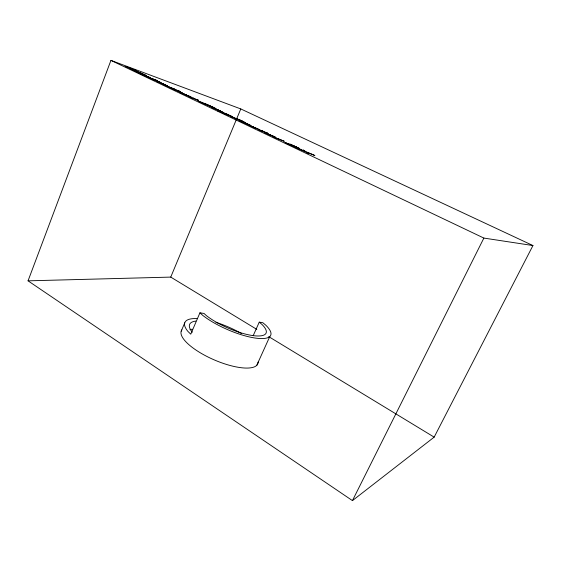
<?xml version="1.0" encoding="UTF-8"?>
<svg xmlns="http://www.w3.org/2000/svg" width="561" height="561" viewBox="0 0 561 561"><rect width="100%" height="100%" fill="white"/><g stroke="black" fill="none" stroke-linecap="round" stroke-linejoin="round"><path stroke-width="0.84" d="M28.05 280.837L110.938 60.385L240.788 108.932L532.95 245.55L434.158 437.138L352.441 500.615L28.05 280.837L170.747 277.099L256.805 329.384M170.747 277.099L240.788 108.932M181.21 331.172L184.758 322.841M253.207 335.646L259.252 322.147L261.987 324.461A36.865 10.568 23.5 0 1 251.77 335.422A36.865 10.568 23.5 0 1 206.364 315.598L204.029 313.459L199.933 312.814L190.768 334.167L187.991 331.488A41.731 13.169 23.5 0 1 197.647 318.627M256.763 365.337L269.813 336.509M352.441 500.615L483.87 238.074L532.95 245.55M259.252 322.147L262.814 322.708L265.781 325.184A41.977 12.033 23.5 0 1 254.68 337.967A41.977 12.033 23.5 0 1 202.802 315.436L199.933 312.814M145.867 76.107L146.435 76.415M265.718 132.48L267.288 133.006L261.98 130.804L262.758 131.071M266.496 132.957L267.274 133.216L258.986 130.033L263.291 131.428M196.701 99.669L198.468 100.3L193.124 98.07L194.001 98.385M197.248 100.026L198.117 100.342L189.464 96.969L194.323 98.638M245.045 122.81L241.44 121.541L248.123 124.619L239.589 120.685L250.536 125.391L245.318 122.824M289.855 144.486L287.674 143.595L295.121 147.136L284.897 142.396L299.869 148.644L289.946 144.107L297.828 147.711L290.998 144.871M226.847 114.64L231.02 116.148L223.734 113.133L232.92 117.025L226.413 113.799L217.794 110.783L226.511 114.598M252.394 126.919L260.08 129.9L248.243 124.879L256.629 128.539L250.206 125.727L252.177 126.73M218.783 110.173L211.834 107.495L222.948 112.263L215.396 108.876L221.132 111.471L219.225 110.475M144.289 75.062L138.784 72.797L145.572 76.1L150.46 77.748L140.678 73.617L146.779 76.296L144.969 75.469M110.938 60.385L483.87 238.074M268.782 336.656L434.158 437.138M258.13 362.062A41.626 13.625 23.4 0 1 215.27 360.337A41.626 13.625 23.4 0 1 181.869 329.903M189.976 329.721A36.556 11.956 23.4 0 1 192.318 329.209M215.922 322.337A41.731 13.169 23.5 0 1 241.511 333.599M192.318 332.21A36.647 11.564 23.5 0 1 195.81 321.081M165.621 85.034L160.116 82.586L165.621 85.034M182.178 92.838L169.597 87.53L178.679 90.826L180.081 91.492L176.848 90.321L182.178 92.838M189.576 96.422L181.974 93.252L189.576 96.422M156.428 81.128L167.374 85.84L156.428 81.128M180.2 92.439L191.371 97.263L180.2 92.439M275.689 137.354L264.245 132.424L275.689 137.354M266.335 133.294L273.789 136.512L266.335 133.294M154.815 80.034L153.973 80.09L146.961 76.752L156.281 80.188L157.627 80.826L152.262 78.849L160.558 82.488L154.815 80.034M173.132 88.996L180.291 92.032L173.132 88.996M211.336 106.934L198.391 101.232C202.079 101.857 226.349 113.161 210.768 106.604L211.336 106.934M213.264 107.46L204.807 103.715L213.264 107.46M134.612 70.041L129.759 68.568L142.508 73.793L134.472 70.812L135.93 71.506L145.383 75.006L132.017 69.487L136.842 70.945L134.689 69.929L125.117 66.359L134.612 70.041M278.719 138.995L273.817 137.129L284.322 141.309L278.719 138.995M240.248 120.089L230.438 116.485L240.248 120.089M240.389 120.44L234.414 118.378L242.001 121.204L240.389 120.44M242.604 121.211L241.489 120.818L244.21 121.968L242.604 121.211M175.207 89.437L164.24 84.977L175.207 89.437M312.624 154.478L306.355 151.919L303.143 149.976L304.35 151.077L295.549 147.466L304.777 151.4L308.038 153.412L306.72 152.206L314.889 155.558L312.624 154.478"/></g></svg>
